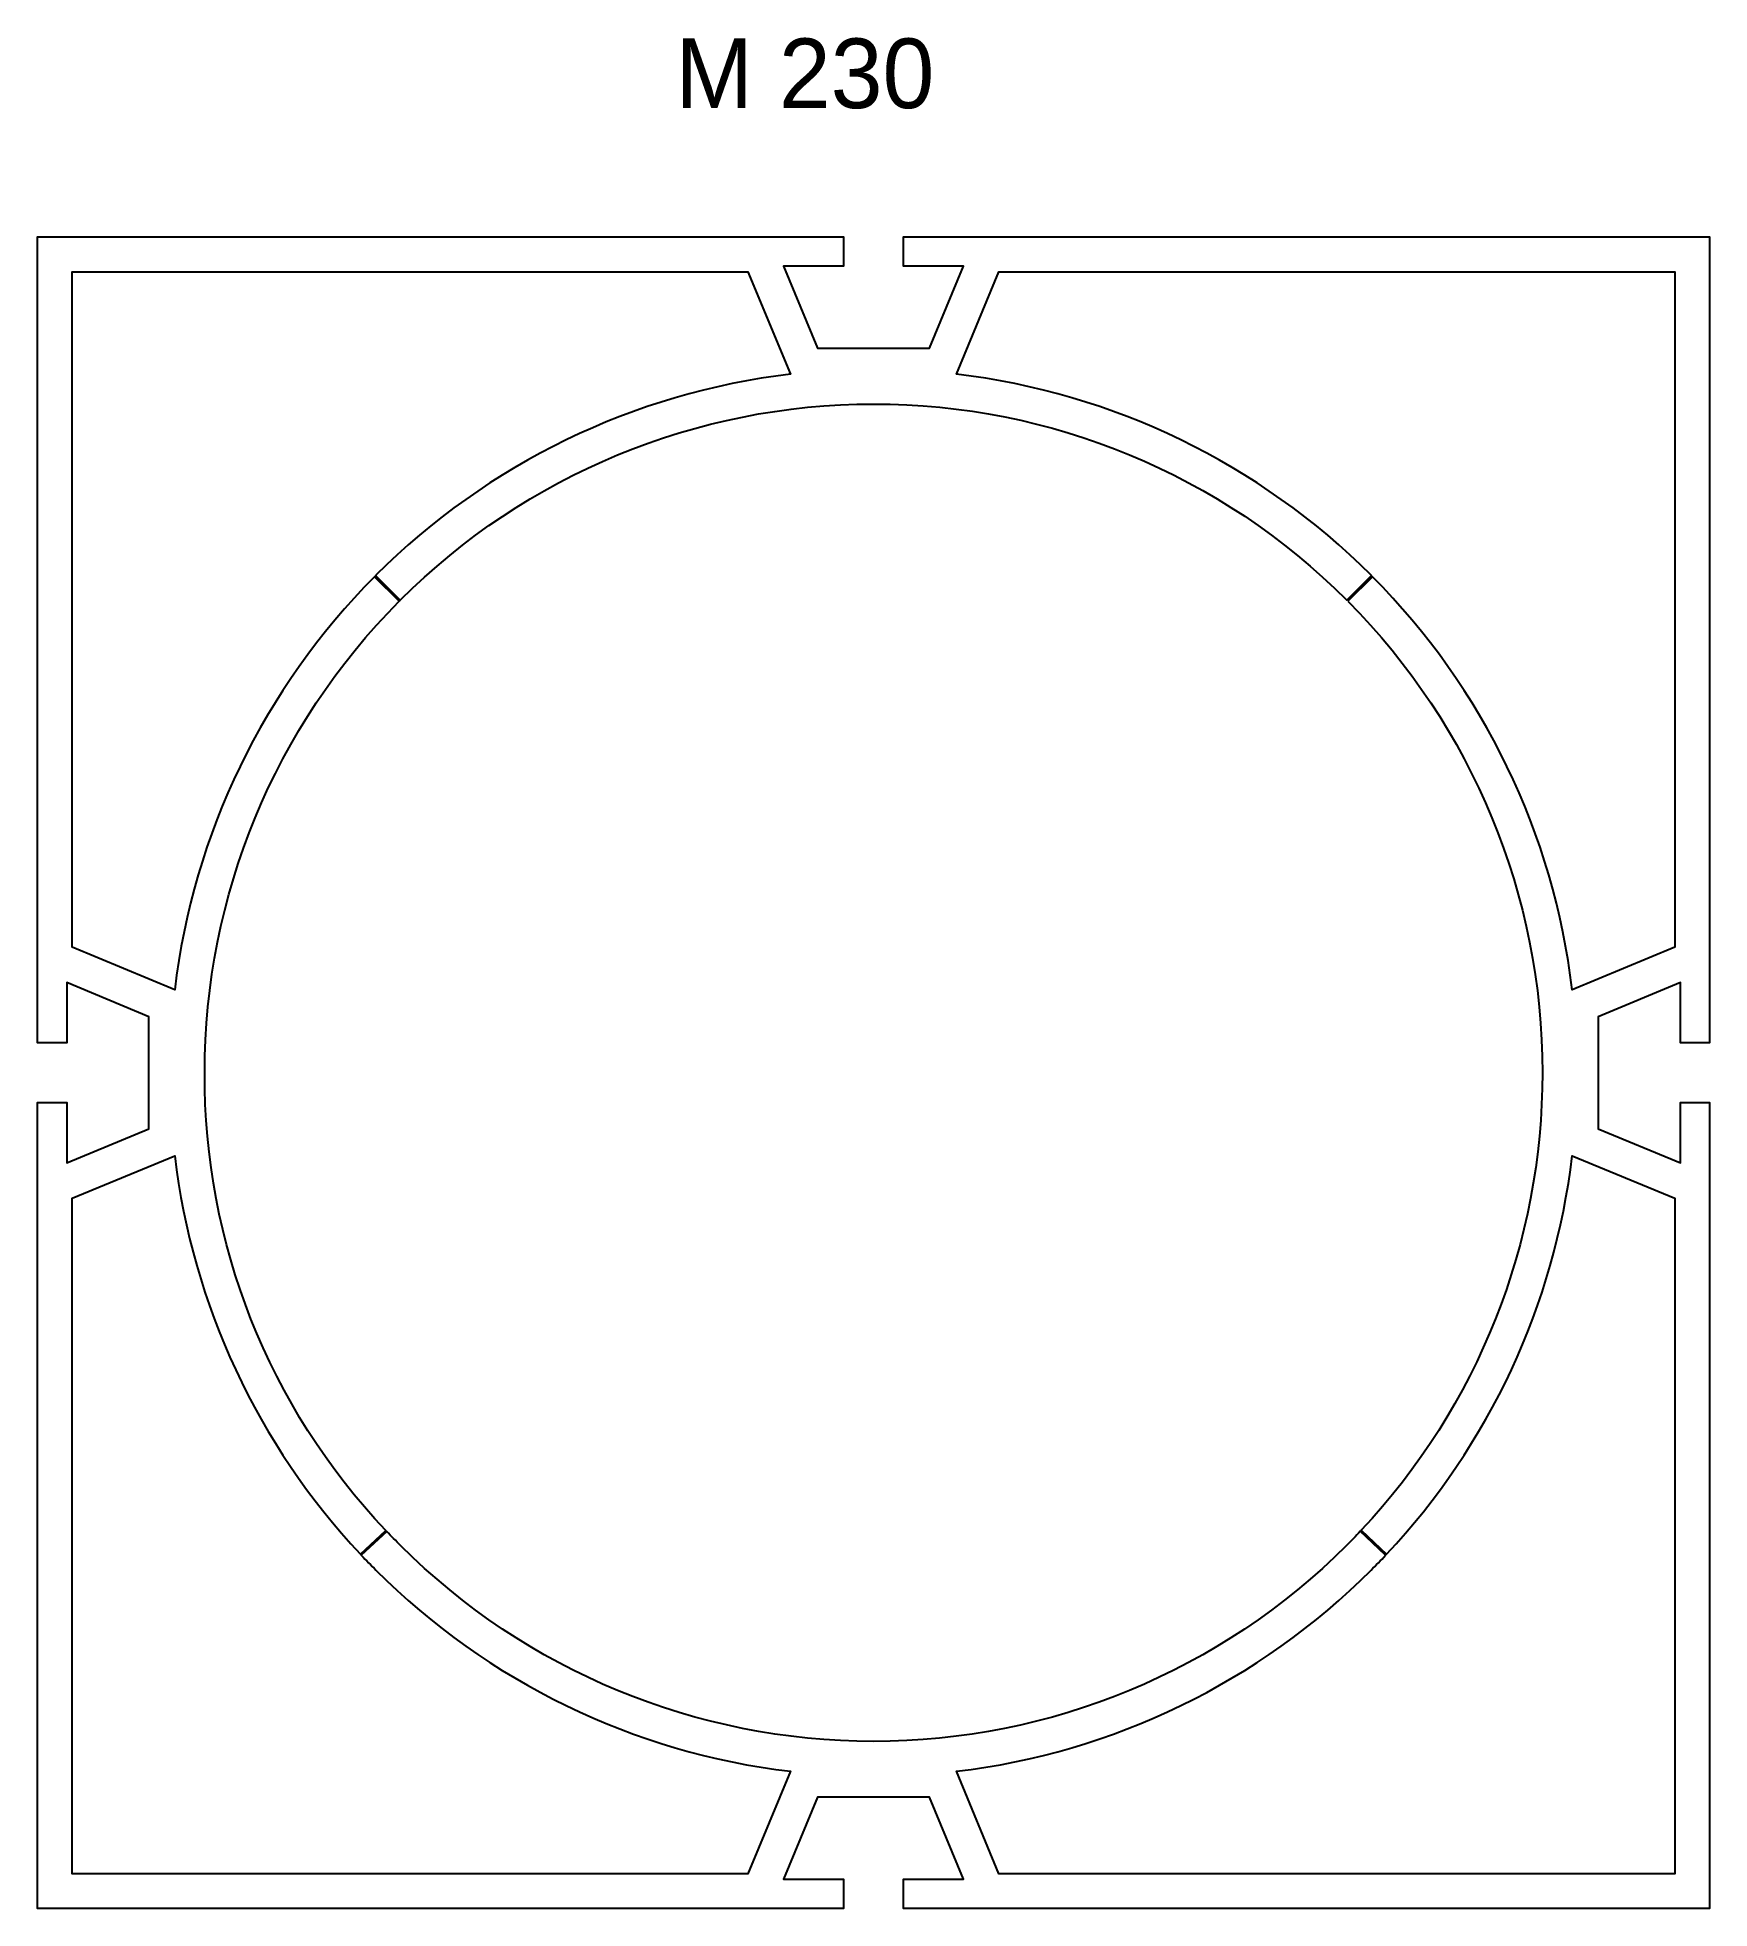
# Model space of a CAD drawing. Header units: millimetres. Extents: x -60 to 60, y -60 to 74.
import ezdxf

# ---------------------------------------------------------------- set-up
doc = ezdxf.new("R2010")
doc.units = ezdxf.units.MM
doc.header["$LTSCALE"] = 0.0125
doc.layers.add('Profil', color=7, linetype='Continuous')
doc.layers.add('Text_erfasst', color=3, linetype='Continuous')
doc.styles.add('gs25', font='gsimplex.shx', dxfattribs={"height": 25})

msp = doc.modelspace()

# ---------------------------------------------------------------- linework, layer by layer
at = {"layer": 'Profil'}
msp.add_lwpolyline([(-52.04, 0.02), (-52.04, 4.04), (-57.94, 6.49), (-57.94, 2.17), (-60.04, 2.17), (-60.04, 60.02), (-2.19, 60.02), (-2.19, 57.92), (-6.51, 57.92), (-4.07, 52.02), (-0.04, 52.02), (3.98, 52.02), (6.42, 57.92), (2.11, 57.92), (2.11, 60.02), (59.96, 60.02), (59.96, 2.17), (57.86, 2.17), (57.86, 6.49), (51.96, 4.04), (51.96, 0.02), (51.96, -4.01), (57.86, -6.45), (57.86, -2.13), (59.96, -2.13), (59.96, -59.98), (2.11, -59.98), (2.11, -57.88), (6.42, -57.88), (3.98, -51.98), (-0.04, -51.98), (-4.07, -51.98), (-6.51, -57.88), (-2.19, -57.88), (-2.19, -59.98), (-60.04, -59.98), (-60.04, -2.13), (-57.94, -2.13), (-57.94, -6.45), (-52.04, -4.01)], close=True, dxfattribs=at)
msp.add_lwpolyline([(34, 33.86, -0.198158), (47.96, 0.02, -0.190872), (34.96, -32.83), (36.78, -34.54, 0.160204), (50.1, -5.94), (57.46, -8.99), (57.46, -57.48), (8.96, -57.48), (5.92, -50.13, 0.16833), (35.67, -35.69, 0.007417), (36.71, -34.62), (34.89, -32.9, -0.007411), (33.9, -33.92, -0.198912), (-0.04, -47.98, -0.198883), (-33.98, -33.92, -0.007496), (-34.98, -32.91), (-36.8, -34.62, 0.007417), (-35.75, -35.69, 0.16833), (-6.01, -50.13), (-9.05, -57.48), (-57.54, -57.48), (-57.54, -8.99), (-50.19, -5.94, 0.160204), (-36.86, -34.54), (-35.05, -32.84, -0.193205), (-48.04, 0.02, -0.198337), (-34.08, 33.86), (-35.85, 35.62, 0.167597), (-50.19, 5.98), (-57.54, 9.03), (-57.54, 57.52), (-9.05, 57.52), (-6.01, 50.16, 0.16833), (-35.75, 35.73, 0.000218), (-35.78, 35.7), (-34.01, 33.93, -0.000205), (-33.98, 33.96, -0.198912), (-0.04, 48.02, -0.199573), (33.9, 33.96, -0.000205), (33.93, 33.93), (35.7, 35.7, 0.000218), (35.67, 35.73, 0.16833), (5.92, 50.16), (8.96, 57.52), (57.46, 57.52), (57.46, 9.03), (50.1, 5.98, 0.167597), (35.77, 35.62)], format="xyb", close=True, dxfattribs=at)

# ---------------------------------------------------------------- texts
at = {"layer": 'Text_erfasst', "style": 'gs25'}
msp.add_text('M 230', height=5, dxfattribs=at).set_placement((-14.26, 69.26))

doc.saveas('drawing.dxf')
